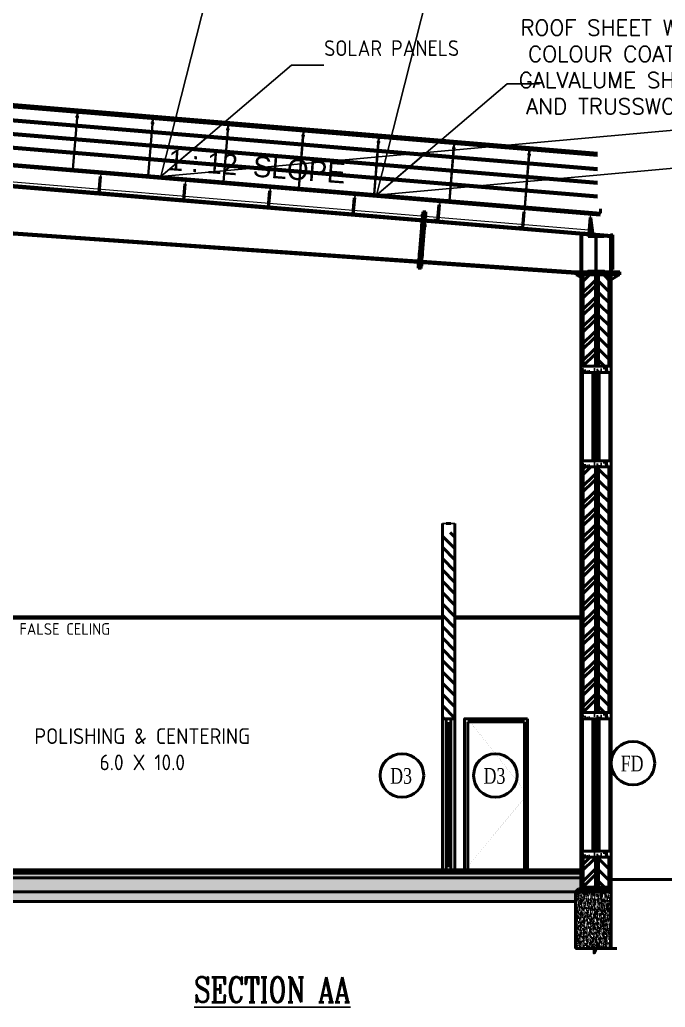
# Model space of a CAD drawing. Header units: metres. Extents: x 173383 to 173947, y -96409 to -96195.
# Drawn here: x 173926.71 to 173936.95, y -96377.42 to -96361.73 of the extents above; entities that cross this region are included whole.
import ezdxf

# ---------------------------------------------------------------- set-up
doc = ezdxf.new("R2010")
doc.units = ezdxf.units.M
doc.header["$LTSCALE"] = 3
doc.header["$MEASUREMENT"] = 0
doc.linetypes.add('ACAD_ISO10W100', pattern=[18, 12, -3, 0, -3])
doc.linetypes.add('HIDDEN', pattern=[0.375, 0.25, -0.125])
doc.layers.get('0').update_dxf_attribs({"linetype": 'CONTINUOUS', "lineweight": 50})
doc.layers.add('2', color=57, linetype='CONTINUOUS')
doc.layers.add('ELE', color=7, linetype='CONTINUOUS')
doc.layers.add('AU_SECTION LINES', color=244, linetype='ACAD_ISO10W100', lineweight=25)
doc.styles.add('ISO', font='IC-isocp.shx')
doc.styles.add('office Grid', font='isocp2.shx')
doc.styles.add('office grid-grdpln$0$Standard', font='isocp2.shx')
doc.styles.get("Standard").update_dxf_attribs({"font": 'romanc.shx', "width": 0.75, "height": 0.8})
doc.styles.add('styler', font='romanc.shx', dxfattribs={"width": 0.7, "height": 0.25})
doc.linetypes.add('BATTING', pattern='A,0.0001,-0.1,[134,ltypeshp.shx,S=0.1,R=0,X=-0.1,Y=0],-0.2,[134,ltypeshp.shx,S=0.1,R=180,X=0.1,Y=0],-0.1', length=0.4001)
doc.dimstyles.new('office Grid', dxfattribs={"dimtxt": 600, "dimasz": 2.5, "dimexe": 1.25, "dimexo": 0.625, "dimtad": 1, "dimlfac": 0.001, "dimdsep": 46, "dimtxsty": 'office Grid', "dimcen": 2.5, "dimclrd": 256, "dimclre": 256, "dimclrt": 256, "dimadec": 0, "dimazin": 0, "dimtfac": 0.5, "dimtdec": 0, "dimtmove": 0, "dimatfit": 3, "dimfxl": 0, "dimarcsym": 0})
pattern_1 = [(45, (167106.708779, -95407.3379526), (-0.0044194173824, 0.0044194173824), [])]

# ---------------------------------------------------------------- blocks, each defined once
blk = doc.blocks.new('HANDRAIL')
at = {"layer": 'ELE'}
for p, q in [((1341985, -269837, -1), (1341985, -269763, -1)), ((1341998, -269837, -1), (1341998, -269766, -1)), ((1341998, -269837, -1), (1341985, -269837, -1)), ((1341986, -269852, -1), (1341986, -270671, -1)), ((1341998, -269852, -1), (1341998, -270671, -1))]:
    blk.add_line(p, q, dxfattribs=at)
blk.add_lwpolyline([(1341954, -270671), (1342029, -270671), (1342029, -270681), (1341954, -270681)], close=True, dxfattribs=at)
blk.add_arc((1341992, -269836, -1), 17, 112.4795, 67.5205, dxfattribs=at)

msp = doc.modelspace()

# ---------------------------------------------------------------- hatches: boundary and pattern name
h = msp.add_hatch()
h.set_pattern_fill('ANSI31', color=256, scale=0.05)
h.set_pattern_definition([(45, (167106.708779, -95407.2369526), (-0.0044194173824, 0.0044194173824), [])])
h.paths.add_polyline_path([(173935.731, -96365.174), (173935.731, -96365.162), (173935.981, -96365.162), (173935.981, -96365.174)])
h = msp.add_hatch()
h.set_pattern_fill('ANSI31', color=256, scale=0.05)
h.set_pattern_definition(pattern_1)
h.paths.add_polyline_path([(173935.853, -96365.174), (173935.853, -96365.725), (173935.859, -96365.725), (173935.859, -96365.174)])
at = {"ltscale": 1000}
h = msp.add_hatch(dxfattribs=at)
h.set_pattern_fill('ANSI32', color=256, scale=0.02, angle=180)
h.set_pattern_definition([(225, (173935.65185, -96366.96218), (0.134704, -0.134704), []), (225, (173935.56205, -96366.96218), (0.134704, -0.134704), [])])
h.paths.add_polyline_path([(173935.846, -96367.237), (173935.846, -96365.787), (173935.616, -96365.787), (173935.616, -96367.237)])
h = msp.add_hatch()
h.set_pattern_fill('ANSI31', color=256, scale=0.05)
h.set_pattern_definition(pattern_1)
h.paths.add_polyline_path([(173935.731, -96365.737), (173935.731, -96365.725), (173935.981, -96365.725), (173935.981, -96365.737)])
h = msp.add_hatch()
h.set_pattern_fill('ANSI31', color=256, scale=0.04, angle=90)
h.set_pattern_definition([(135, (173935.89585, -96366.96218), (-0.089803, -0.089803), [])])
h.paths.add_polyline_path([(173936.096, -96367.237), (173936.096, -96365.787), (173935.896, -96365.787), (173935.896, -96367.237)])
h = msp.add_hatch()
h.set_pattern_fill('AR-CONC', color=256, scale=0.001)
h.set_pattern_definition([(50, (173935.61585, -96367.33718), (0.182185, -0.01594), [0.01905, -0.20955]), (355, (173935.61585, -96367.33718), (-0.03524, 0.19106), [0.01524, -0.16764]), (100.45, (173935.63103, -96367.3385), (0.14694, 0.17512), [0.01619, -0.17809]), (46.184, (173935.61585, -96367.28638), (0.27108, -0.04204), [0.028575, -0.314325]), (96.636, (173935.63844, -96367.28988), (0.2374, 0.24743), [0.02429, -0.26714]), (351.184, (173935.61585, -96367.28638), (0.2374, 0.24743), [0.02286, -0.25146]), (21, (173935.64125, -96367.29908), (0.151614, -0.102265), [0.01905, -0.20955]), (326, (173935.64125, -96367.29908), (0.0618, 0.18419), [0.01524, -0.16764]), (71.45, (173935.65389, -96367.3076), (0.213416, 0.08192), [0.01619, -0.17809]), (37.5, (173935.61585, -96367.33718), (0.003089, 0.084555), [0, -0.165608, 0, -0.17018, 0, -0.168275]), (7.5, (173935.61585, -96367.33718), (0.06682, 0.10018), [0, -0.097028, 0, -0.161798, 0, -0.064135]), (327.5, (173935.55921, -96367.33718), (0.135591, -0.005729), [0, -0.0635, 0, -0.19812, 0, -0.26289]), (317.5, (173935.53381, -96367.33718), (0.14813, 0.025426), [0, -0.08255, 0, -0.131572, 0, -0.18669])])
h.paths.add_polyline_path([(173936.096, -96367.337), (173935.616, -96367.337), (173935.616, -96367.237), (173936.096, -96367.237)])
h = msp.add_hatch()
h.set_pattern_fill('AR-CONC', color=256, scale=0.001)
h.set_pattern_definition([(50, (173935.61585, -96368.83718), (0.182185, -0.01594), [0.01905, -0.20955]), (355, (173935.61585, -96368.83718), (-0.03524, 0.19106), [0.01524, -0.16764]), (100.45, (173935.63103, -96368.8385), (0.14694, 0.17512), [0.01619, -0.17809]), (46.184, (173935.61585, -96368.78638), (0.27108, -0.04204), [0.028575, -0.314325]), (96.636, (173935.63844, -96368.78988), (0.2374, 0.24743), [0.02429, -0.26714]), (351.184, (173935.61585, -96368.78638), (0.2374, 0.24743), [0.02286, -0.25146]), (21, (173935.64125, -96368.79908), (0.151614, -0.102265), [0.01905, -0.20955]), (326, (173935.64125, -96368.79908), (0.0618, 0.18419), [0.01524, -0.16764]), (71.45, (173935.65389, -96368.8076), (0.213416, 0.08192), [0.01619, -0.17809]), (37.5, (173935.61585, -96368.83718), (0.003089, 0.084555), [0, -0.165608, 0, -0.17018, 0, -0.168275]), (7.5, (173935.61585, -96368.83718), (0.06682, 0.10018), [0, -0.097028, 0, -0.161798, 0, -0.064135]), (327.5, (173935.55921, -96368.83718), (0.135591, -0.005729), [0, -0.0635, 0, -0.19812, 0, -0.26289]), (317.5, (173935.53381, -96368.83718), (0.14813, 0.025426), [0, -0.08255, 0, -0.131572, 0, -0.18669])])
h.paths.add_polyline_path([(173936.096, -96368.837), (173935.616, -96368.837), (173935.616, -96368.737), (173936.096, -96368.737)])
h = msp.add_hatch(dxfattribs=at)
h.set_pattern_fill('ANSI32', color=256, scale=0.02, angle=180)
h.set_pattern_definition([(225, (173935.65185, -96372.4624), (0.134704, -0.134704), []), (225, (173935.56205, -96372.4624), (0.134704, -0.134704), [])])
h.paths.add_polyline_path([(173935.846, -96372.737), (173935.846, -96368.837), (173935.616, -96368.837), (173935.616, -96372.737)])
h = msp.add_hatch()
h.set_pattern_fill('ANSI31', color=256, scale=0.04, angle=90)
h.set_pattern_definition([(135, (173935.89585, -96372.4624), (-0.0898026, -0.0898026), [])])
h.paths.add_polyline_path([(173936.096, -96372.737), (173936.096, -96368.837), (173935.896, -96368.837), (173935.896, -96372.737)])
at = {"linetype": 'Continuous', "ltscale": 500}
h = msp.add_hatch(dxfattribs=at)
h.set_pattern_fill('ANSI31', color=256, scale=0.04, angle=90)
h.set_pattern_definition([(135, (173933.41585, -96374.9624), (-0.0898026, -0.0898026), [])])
h.paths.add_polyline_path([(173933.616, -96372.837), (173933.416, -96372.837), (173933.416, -96369.878), (173933.616, -96369.878)])
h = msp.add_hatch()
h.set_pattern_fill('AR-CONC', color=256, scale=0.001)
h.set_pattern_definition([(50, (173935.61585, -96372.83718), (0.182185, -0.01594), [0.01905, -0.20955]), (355, (173935.61585, -96372.83718), (-0.03524, 0.19106), [0.01524, -0.16764]), (100.45, (173935.63103, -96372.8385), (0.14694, 0.17512), [0.01619, -0.17809]), (46.184, (173935.61585, -96372.78638), (0.27108, -0.04204), [0.028575, -0.314325]), (96.636, (173935.63844, -96372.78988), (0.2374, 0.24743), [0.02429, -0.26714]), (351.184, (173935.61585, -96372.78638), (0.2374, 0.24743), [0.02286, -0.25146]), (21, (173935.64125, -96372.79908), (0.151614, -0.102265), [0.01905, -0.20955]), (326, (173935.64125, -96372.79908), (0.0618, 0.18419), [0.01524, -0.16764]), (71.45, (173935.65389, -96372.8076), (0.213416, 0.08192), [0.01619, -0.17809]), (37.5, (173935.61585, -96372.83718), (0.003089, 0.084555), [0, -0.165608, 0, -0.17018, 0, -0.168275]), (7.5, (173935.61585, -96372.83718), (0.06682, 0.10018), [0, -0.097028, 0, -0.161798, 0, -0.064135]), (327.5, (173935.55921, -96372.83718), (0.135591, -0.005729), [0, -0.0635, 0, -0.19812, 0, -0.26289]), (317.5, (173935.53381, -96372.83718), (0.14813, 0.025426), [0, -0.08255, 0, -0.131572, 0, -0.18669])])
h.paths.add_polyline_path([(173936.096, -96372.837), (173935.616, -96372.837), (173935.616, -96372.737), (173936.096, -96372.737)])
h = msp.add_hatch()
h.set_pattern_fill('AR-CONC', color=256, scale=0.001)
h.set_pattern_definition([(50, (173935.61585, -96375.03718), (0.182185, -0.01594), [0.01905, -0.20955]), (355, (173935.61585, -96375.03718), (-0.03524, 0.19106), [0.01524, -0.16764]), (100.45, (173935.63103, -96375.0385), (0.14694, 0.17512), [0.01619, -0.17809]), (46.184, (173935.61585, -96374.98638), (0.27108, -0.04204), [0.028575, -0.314325]), (96.636, (173935.63844, -96374.98988), (0.2374, 0.24743), [0.02429, -0.26714]), (351.184, (173935.61585, -96374.98638), (0.2374, 0.24743), [0.02286, -0.25146]), (21, (173935.64125, -96374.99908), (0.151614, -0.102265), [0.01905, -0.20955]), (326, (173935.64125, -96374.99908), (0.0618, 0.18419), [0.01524, -0.16764]), (71.45, (173935.65389, -96375.0076), (0.213416, 0.08192), [0.01619, -0.17809]), (37.5, (173935.61585, -96375.03718), (0.003089, 0.084555), [0, -0.165608, 0, -0.17018, 0, -0.168275]), (7.5, (173935.61585, -96375.03718), (0.06682, 0.10018), [0, -0.097028, 0, -0.161798, 0, -0.064135]), (327.5, (173935.55921, -96375.03718), (0.135591, -0.005729), [0, -0.0635, 0, -0.19812, 0, -0.26289]), (317.5, (173935.53381, -96375.03718), (0.14813, 0.025426), [0, -0.08255, 0, -0.131572, 0, -0.18669])])
h.paths.add_polyline_path([(173936.096, -96375.037), (173935.616, -96375.037), (173935.616, -96374.937), (173936.096, -96374.937)])
at = {"ltscale": 1000}
h = msp.add_hatch(dxfattribs=at)
h.set_pattern_fill('ANSI32', color=256, scale=0.02, angle=180)
h.set_pattern_definition([(225, (173935.65185, -96375.23718), (0.1347, -0.1347), []), (225, (173935.56205, -96375.23718), (0.1347, -0.1347), [])])
h.paths.add_polyline_path([(173935.846, -96375.512), (173935.846, -96375.037), (173935.616, -96375.037), (173935.616, -96375.512)])
h = msp.add_hatch()
h.set_pattern_fill('ANSI31', color=256, scale=0.04, angle=90)
h.set_pattern_definition([(135, (173935.89585, -96375.23718), (-0.089803, -0.089803), [])])
h.paths.add_polyline_path([(173936.096, -96375.512), (173936.096, -96375.037), (173935.896, -96375.037), (173935.896, -96375.512)])
h = msp.add_hatch()
h.set_pattern_fill('AR-SAND', color=256, scale=0.001)
h.set_pattern_definition([(37.5, (173916.507363, -96376.487178), (-0.00160003, 0.04894132), [0, -0.038608, 0, -0.04318, 0, -0.041275]), (7.5, (173916.507363, -96376.48718), (0.04495233, 0.0716825), [0, -0.020828, 0, -0.034798, 0, -0.013335]), (327.5, (173916.47612, -96376.48718), (0.07909924, 0.00014372), [0, -0.0127, 0, -0.04572, 0, -0.05969]), (317.5, (173916.47612, -96376.48718), (0.07635565, 0.02229293), [0, -0.00635, 0, -0.029972, 0, -0.03429])])
h.paths.add_polyline_path([(173920.688, -96375.287), (173920.688, -96375.362), (173935.616, -96375.362), (173935.616, -96375.287)])
h = msp.add_hatch()
h.set_pattern_fill('AR-CONC', color=256, scale=0.00075)
h.set_pattern_definition([(50, (173916.50736, -96375.73718), (0.1366385, -0.0119543), [0.0142875, -0.1571625]), (355, (173916.50736, -96375.73718), (-0.0264326, 0.1432926), [0.01143, -0.1257304]), (100.45144, (173916.51875, -96375.73817), (0.1102059, 0.1313383), [0.0121425, -0.1335677]), (46.1842, (173916.50736, -96375.69908), (0.2033093, -0.0315317), [0.0214312, -0.2357437]), (96.6356, (173916.5243, -96375.7017), (0.178053, 0.1855696), [0.0182138, -0.2003517]), (351.1842, (173916.50736, -96375.69908), (0.178053, 0.1855696), [0.017145, -0.1885948]), (21, (173916.52641, -96375.7086), (0.1137108, -0.0766989), [0.0142875, -0.1571625]), (326, (173916.52641, -96375.7086), (0.0463515, 0.138141), [0.01143, -0.12573]), (71.45144, (173916.53589, -96375.715), (0.1600623, 0.0614421), [0.0121425, -0.1335675]), (37.5, (173916.507363, -96375.73718), (0.00231645, 0.06341628), [0, -0.124206, 0, -0.127635, 0, -0.12620625]), (7.5, (173916.50736, -96375.73718), (0.05011475, 0.07513543), [0, -0.072771, 0, -0.1213485, 0, -0.04810125]), (327.5, (173916.46488, -96375.73718), (0.10169295, -0.00429656), [0, -0.047625, 0, -0.14859, 0, -0.1971675]), (317.5, (173916.44583, -96375.73718), (0.1110969, 0.01906987), [0, -0.0619125, 0, -0.098679, 0, -0.1400175])])
h.paths.add_polyline_path([(173920.688, -96375.362), (173920.688, -96375.587), (173935.616, -96375.587), (173935.616, -96375.362)])
at = {"ltscale": 2000}
h = msp.add_hatch(dxfattribs=at)
h.set_pattern_fill('AR-CONC', color=8, scale=0.0001, angle=180)
h.set_pattern_definition([(50, (173030.286792, -95551.437057), (0.0182184669, -0.00159390855), [0.001905, -0.020955]), (355, (173030.286792, -95551.437057), (-0.00352434214, 0.01910568452), [0.001524, -0.01676405842]), (100.4514447, (173030.28831, -95551.43719), (0.0146941247, 0.0175117752), [0.00161900088, -0.01780902446]), (46.1842, (173030.286792, -95551.431977), (0.0271079041, -0.0042042328), [0.0028575, -0.0314325]), (96.6355576, (173030.28905, -95551.432327), (0.0237404134, 0.02474261246), [0.0024285023, -0.0267135608]), (351.1841512, (173030.286792, -95551.431977), (0.0237404134, 0.02474261246), [0.0022859967, -0.0251459732]), (21, (173030.289332, -95551.433247), (0.01516143913, -0.01022651982), [0.001905, -0.020955]), (326, (173030.289332, -95551.433247), (0.00618020283, 0.0184187966), [0.001524, -0.016764]), (71.451445, (173030.290595, -95551.434099), (0.02134164193, 0.0081922769), [0.00161900088, -0.01780899376]), (37.5, (173030.286792, -95551.4370566), (0.000308860325, 0.008455503887), [0, -0.0165608, 0, -0.017018, 0, -0.0168275]), (7.5, (173030.286792, -95551.437057), (0.00668196625, 0.01001805748), [0, -0.0097028, 0, -0.0161798, 0, -0.0064135]), (327.5, (173030.281128, -95551.4370566), (0.013559059517, -0.0005728744), [0, -0.00635, 0, -0.019812, 0, -0.026289]), (317.5, (173030.278588, -95551.437057), (0.01481291814, 0.0025426491), [0, -0.008255, 0, -0.0131572, 0, -0.018669])])
h.paths.add_polyline_path([(173935.857, -96375.587), (173935.857, -96375.537), (173935.627, -96375.537), (173935.577, -96375.537), (173935.527, -96375.587)])
h.paths.add_polyline_path([(173936.096, -96375.587), (173936.096, -96375.537), (173935.857, -96375.537), (173935.857, -96375.587)])
h = msp.add_hatch(dxfattribs=at)
h.set_pattern_fill('AR-CONC', color=8, scale=0.0004)
h.set_pattern_definition([(50, (173916.507363, -96375.73718), (0.07287387, -0.00637563), [0.00762, -0.08382]), (355, (173916.50736, -96375.73718), (-0.01409737, 0.07642274), [0.006096, -0.06705623]), (100.45144, (173916.513436, -96375.73771), (0.0587765, 0.0700471), [0.006476, -0.0712361]), (46.1842, (173916.50736, -96375.71686), (0.1084316, -0.01681693), [0.01143, -0.12573]), (96.63556, (173916.5164, -96375.71826), (0.09496165, 0.09897045), [0.009714, -0.10685424]), (351.18415, (173916.50736, -96375.71686), (0.09496165, 0.09897045), [0.009144, -0.1005839]), (21, (173916.517523, -96375.72194), (0.06064576, -0.04090608), [0.00762, -0.08382]), (326, (173916.51752, -96375.72194), (0.0247208, 0.0736752), [0.006096, -0.067056]), (71.45144, (173916.52258, -96375.72535), (0.08536657, 0.0327691), [0.006476, -0.07123598]), (37.5, (173916.507363, -96375.737178), (0.00123544, 0.033822016), [0, -0.0662432, 0, -0.068072, 0, -0.06731]), (7.5, (173916.507363, -96375.737178), (0.026727865, 0.04007223), [0, -0.0388112, 0, -0.0647192, 0, -0.025654]), (327.5, (173916.484707, -96375.737178), (0.05423624, -0.002291498), [0, -0.0254, 0, -0.079248, 0, -0.105156]), (317.5, (173916.474547, -96375.73718), (0.05925167, 0.0101706), [0, -0.03302, 0, -0.0526288, 0, -0.074676])])
h.paths.add_polyline_path([(173920.688, -96375.587), (173920.688, -96375.737), (173935.527, -96375.737), (173935.527, -96375.587)])
h = msp.add_hatch(dxfattribs=at)
h.set_pattern_fill('AR-CONC', color=8, scale=0.0004, angle=180)
h.set_pattern_definition([(50, (173030.28679, -95551.437057), (0.0728738676, -0.0063756342), [0.00762, -0.08382]), (355, (173030.28679, -95551.43706), (-0.0140973686, 0.076422738), [0.006096, -0.0670562337]), (100.451445, (173030.292865, -95551.43759), (0.058776499, 0.0700471008), [0.0064760035, -0.071236098]), (46.1842, (173030.28679, -95551.41674), (0.1084316164, -0.016816931), [0.01143, -0.12573]), (96.635558, (173030.29583, -95551.41814), (0.094961654, 0.09897045), [0.009714009, -0.106854243]), (351.184151, (173030.28679, -95551.41674), (0.094961654, 0.09897045), [0.009143987, -0.100583893]), (21, (173030.29695, -95551.421817), (0.0606457565, -0.0409060793), [0.00762, -0.08382]), (326, (173030.29695, -95551.42182), (0.0247208113, 0.0736751864), [0.006096, -0.067056]), (71.451445, (173030.302006, -95551.425225), (0.0853665677, 0.0327691076), [0.0064760035, -0.071235975]), (37.5, (173030.286792, -95551.437057), (0.0012354413, 0.03382201555), [0, -0.0662432, 0, -0.068072, 0, -0.06731]), (7.5, (173030.286792, -95551.437057), (0.026727865, 0.0400722299), [0, -0.0388112, 0, -0.0647192, 0, -0.025654]), (327.5, (173030.264135, -95551.437057), (0.05423623807, -0.0022914976), [0, -0.0254, 0, -0.079248, 0, -0.105156]), (317.5, (173030.253975, -95551.437057), (0.0592516726, 0.0101705964), [0, -0.03302, 0, -0.0526288, 0, -0.074676])])
h.paths.add_polyline_path([(173935.527, -96375.587), (173935.857, -96375.587), (173935.857, -96376.487), (173935.824, -96376.558), (173935.824, -96376.487), (173935.527, -96376.487)])
h.paths.add_polyline_path([(173935.889, -96376.487), (173935.889, -96376.416), (173935.857, -96376.487), (173935.857, -96375.587), (173936.096, -96375.587), (173936.096, -96376.487)])

# ---------------------------------------------------------------- linework, layer by layer
at = {"color": 251}
for p, q in [((173935.881, -96363.892, -0.001), (173922.504, -96362.777, -0.001)), ((173935.881, -96363.851, -0.001), (173922.508, -96362.737, -0.001)), ((173935.881, -96364.118, -0.001), (173922.428, -96362.997, -0.001)), ((173935.881, -96364.096, -0.001), (173922.429, -96362.975, -0.001)), ((173935.881, -96364.334, -0.001), (173922.41, -96363.212, -0.001)), ((173935.881, -96364.312, -0.001), (173922.412, -96363.19, -0.001)), ((173935.881, -96364.55, -0.001), (173922.392, -96363.426, -0.001)), ((173935.881, -96364.528, -0.001), (173922.394, -96363.404, -0.001))]:
    msp.add_line(p, q, dxfattribs=at)
at = {"color": 8, "linetype": 'Continuous', "ltscale": 100}
for p, q in [((173935.922, -96364.836), (173922.239, -96363.696)), ((173935.924, -96364.806), (173922.242, -96363.666))]:
    msp.add_line(p, q, dxfattribs=at)
at = {"color": 6, "linetype": 'Continuous', "ltscale": 100}
for p, q in [((173936.103, -96365.183), (173922.786, -96364.073)), ((173936.104, -96365.158), (173922.788, -96364.048)), ((173933.03, -96365.679), (173933.105, -96364.782)), ((173933.055, -96365.681), (173933.13, -96364.784)), ((173933.175, -96364.848), (173933.075, -96364.84)), ((173933.08, -96365.683), (173933.155, -96364.786)), ((173933.155, -96364.786), (173933.105, -96364.782)), ((173935.534, -96365.737), (173923.81, -96364.921)), ((173935.534, -96365.762), (173923.81, -96364.946)), ((173933.162, -96365.008), (173933.062, -96364.999)), ((173935.616, -96365.737), (173935.616, -96365.142)), ((173935.628, -96365.737), (173935.628, -96365.143)), ((173936.124, -96365.149), (173936.084, -96365.149)), ((173936.084, -96365.737), (173936.084, -96365.174)), ((173936.096, -96365.737), (173936.096, -96365.15)), ((173936.104, -96365.699), (173936.104, -96365.149)), ((173936.124, -96365.699), (173936.124, -96365.149)), ((173936.144, -96365.24), (173936.064, -96365.24)), ((173936.144, -96365.34), (173936.064, -96365.34)), ((173936.124, -96365.229), (173936.084, -96365.229)), ((173936.124, -96365.251), (173936.084, -96365.251)), ((173936.124, -96365.329), (173936.084, -96365.329)), ((173936.124, -96365.351), (173936.084, -96365.351)), ((173933.123, -96365.466), (173933.024, -96365.458)), ((173933.11, -96365.626), (173933.01, -96365.617)), ((173936.144, -96365.549), (173936.064, -96365.549)), ((173936.144, -96365.649), (173936.064, -96365.649)), ((173936.124, -96365.538), (173936.084, -96365.538)), ((173936.124, -96365.56), (173936.084, -96365.56)), ((173936.124, -96365.638), (173936.084, -96365.638)), ((173936.124, -96365.66), (173936.084, -96365.66)), ((173933.08, -96365.683), (173933.03, -96365.679)), ((173935.533, -96365.787), (173935.534, -96365.737)), ((173935.534, -96365.737), (173936.234, -96365.737)), ((173935.534, -96365.762), (173936.234, -96365.762)), ((173935.534, -96365.787), (173936.234, -96365.787)), ((173935.546, -96365.787), (173935.672, -96365.867)), ((173935.593, -96365.805), (173935.594, -96365.72)), ((173935.64, -96367.237), (173935.64, -96365.787)), ((173935.652, -96367.237), (173935.652, -96365.787)), ((173935.753, -96365.808), (173935.754, -96365.723)), ((173936.014, -96365.805), (173936.014, -96365.72)), ((173936.06, -96367.237), (173936.06, -96365.787)), ((173936.072, -96367.237), (173936.072, -96365.787)), ((173936.124, -96365.699), (173936.084, -96365.699)), ((173936.222, -96365.787), (173936.096, -96365.867)), ((173936.174, -96365.805), (173936.174, -96365.72)), ((173936.234, -96365.787), (173936.234, -96365.737)), ((173935.64, -96372.737), (173935.64, -96368.837)), ((173935.652, -96372.737), (173935.652, -96368.837)), ((173936.06, -96372.737), (173936.06, -96368.837)), ((173936.072, -96372.737), (173936.072, -96368.837)), ((173935.64, -96375.512), (173935.64, -96375.037)), ((173935.652, -96375.512), (173935.652, -96375.037)), ((173936.06, -96375.512), (173936.06, -96375.037)), ((173936.072, -96375.512), (173936.072, -96375.037))]:
    msp.add_line(p, q, dxfattribs=at)
at = {"color": 5, "linetype": 'BATTING', "lineweight": 0, "ltscale": 32}
msp.add_line((173935.743, -96365.076), (173923.216, -96364.032), dxfattribs=at)
at = {"lineweight": 5, "ltscale": 0.25}
for p, q in [((173927.938, -96364.171), (173927.926, -96364.181)), ((173927.927, -96364.182), (173927.926, -96364.181)), ((173927.939, -96364.173), (173927.927, -96364.182)), ((173927.994, -96364.176), (173927.938, -96364.171)), ((173927.992, -96364.177), (173927.939, -96364.173)), ((173927.992, -96364.177), (173927.967, -96364.474)), ((173927.994, -96364.176), (173927.969, -96364.473)), ((173929.283, -96364.283), (173929.271, -96364.293)), ((173929.272, -96364.295), (173929.271, -96364.293)), ((173929.284, -96364.285), (173929.272, -96364.295)), ((173929.339, -96364.288), (173929.283, -96364.283)), ((173929.338, -96364.289), (173929.284, -96364.285)), ((173929.338, -96364.289), (173929.313, -96364.587)), ((173929.339, -96364.288), (173929.314, -96364.585)), ((173930.629, -96364.395), (173930.617, -96364.406)), ((173930.629, -96364.397), (173930.617, -96364.407)), ((173930.617, -96364.407), (173930.617, -96364.406)), ((173930.685, -96364.4), (173930.629, -96364.395)), ((173930.683, -96364.401), (173930.629, -96364.397)), ((173930.683, -96364.401), (173930.658, -96364.699)), ((173930.685, -96364.4), (173930.66, -96364.697)), ((173927.967, -96364.474), (173928.027, -96364.479)), ((173927.969, -96364.473), (173928.026, -96364.478)), ((173928.026, -96364.478), (173928.038, -96364.468)), ((173928.028, -96364.479), (173928.039, -96364.469)), ((173928.038, -96364.468), (173928.039, -96364.469)), ((173931.974, -96364.507), (173931.962, -96364.518)), ((173931.963, -96364.519), (173931.962, -96364.518)), ((173931.975, -96364.509), (173931.963, -96364.519)), ((173932.03, -96364.512), (173931.974, -96364.507)), ((173932.028, -96364.513), (173931.975, -96364.509)), ((173932.028, -96364.513), (173932.003, -96364.811)), ((173932.03, -96364.512), (173932.005, -96364.809)), ((173929.313, -96364.587), (173929.373, -96364.592)), ((173929.314, -96364.585), (173929.372, -96364.59)), ((173929.372, -96364.59), (173929.383, -96364.58)), ((173929.373, -96364.591), (173929.385, -96364.582)), ((173929.383, -96364.58), (173929.385, -96364.582)), ((173930.658, -96364.699), (173930.718, -96364.704)), ((173930.66, -96364.697), (173930.717, -96364.702)), ((173930.717, -96364.702), (173930.729, -96364.692)), ((173930.718, -96364.704), (173930.73, -96364.694)), ((173930.729, -96364.692), (173930.73, -96364.694)), ((173933.319, -96364.619), (173933.307, -96364.63)), ((173933.308, -96364.631), (173933.307, -96364.63)), ((173933.32, -96364.621), (173933.308, -96364.631)), ((173933.375, -96364.624), (173933.319, -96364.619)), ((173933.374, -96364.625), (173933.32, -96364.621)), ((173933.374, -96364.625), (173933.349, -96364.923)), ((173933.375, -96364.624), (173933.35, -96364.922)), ((173932.003, -96364.811), (173932.063, -96364.816)), ((173932.005, -96364.809), (173932.062, -96364.814)), ((173932.062, -96364.814), (173932.074, -96364.804)), ((173932.064, -96364.816), (173932.075, -96364.806)), ((173932.074, -96364.804), (173932.075, -96364.806)), ((173934.665, -96364.732), (173934.653, -96364.742)), ((173934.665, -96364.733), (173934.653, -96364.743)), ((173934.653, -96364.743), (173934.653, -96364.742)), ((173934.721, -96364.736), (173934.665, -96364.732)), ((173934.719, -96364.738), (173934.665, -96364.733)), ((173934.719, -96364.738), (173934.694, -96365.035)), ((173934.721, -96364.736), (173934.696, -96365.034)), ((173935.766, -96364.823), (173935.741, -96365.121)), ((173935.768, -96364.825), (173935.743, -96365.122)), ((173935.766, -96364.823), (173935.822, -96364.828)), ((173935.768, -96364.825), (173935.821, -96364.829)), ((173935.821, -96364.829), (173935.831, -96364.841)), ((173935.822, -96364.828), (173935.832, -96364.84)), ((173935.831, -96364.841), (173935.832, -96364.84)), ((173933.349, -96364.923), (173933.409, -96364.928)), ((173933.35, -96364.922), (173933.408, -96364.926)), ((173933.408, -96364.926), (173933.419, -96364.916)), ((173933.409, -96364.928), (173933.421, -96364.918)), ((173933.419, -96364.916), (173933.421, -96364.918)), ((173934.694, -96365.035), (173934.754, -96365.04)), ((173934.696, -96365.034), (173934.753, -96365.038)), ((173934.753, -96365.038), (173934.765, -96365.028)), ((173934.754, -96365.04), (173934.766, -96365.03)), ((173934.765, -96365.028), (173934.766, -96365.03)), ((173935.674, -96365.104), (173935.673, -96365.106)), ((173935.683, -96365.117), (173935.673, -96365.106)), ((173935.684, -96365.116), (173935.674, -96365.104)), ((173935.743, -96365.122), (173935.683, -96365.117)), ((173935.741, -96365.121), (173935.684, -96365.116))]:
    msp.add_line(p, q, dxfattribs=at)
at = {"ltscale": 0.25}
for p, q in [((173927.98, -96364.225), (173927.959, -96364.48)), ((173927.988, -96364.225), (173927.966, -96364.488)), ((173927.988, -96364.225), (173927.98, -96364.225)), ((173929.326, -96364.337), (173929.304, -96364.592)), ((173929.334, -96364.337), (173929.312, -96364.601)), ((173929.334, -96364.337), (173929.326, -96364.337)), ((173927.959, -96364.48), (173927.897, -96364.475)), ((173927.897, -96364.483), (173927.897, -96364.475)), ((173927.966, -96364.488), (173927.897, -96364.483)), ((173930.671, -96364.449), (173930.65, -96364.704)), ((173930.679, -96364.45), (173930.657, -96364.713)), ((173930.679, -96364.45), (173930.671, -96364.449)), ((173932.016, -96364.561), (173931.995, -96364.816)), ((173932.024, -96364.562), (173932.002, -96364.825)), ((173932.024, -96364.562), (173932.016, -96364.561)), ((173929.242, -96364.595), (173929.243, -96364.587)), ((173929.312, -96364.601), (173929.242, -96364.595)), ((173929.304, -96364.592), (173929.243, -96364.587)), ((173930.587, -96364.707), (173930.588, -96364.699)), ((173930.657, -96364.713), (173930.587, -96364.707)), ((173930.65, -96364.704), (173930.588, -96364.699)), ((173933.362, -96364.673), (173933.341, -96364.919)), ((173933.37, -96364.674), (173933.348, -96364.928)), ((173933.37, -96364.674), (173933.362, -96364.673)), ((173931.995, -96364.816), (173931.933, -96364.811)), ((173931.933, -96364.819), (173931.933, -96364.811)), ((173932.002, -96364.825), (173931.933, -96364.819)), ((173934.707, -96364.785), (173934.686, -96365.031)), ((173934.715, -96364.786), (173934.694, -96365.04)), ((173934.715, -96364.786), (173934.707, -96364.785)), ((173935.763, -96364.873), (173935.742, -96365.127)), ((173935.771, -96364.874), (173935.751, -96365.12)), ((173935.763, -96364.873), (173935.771, -96364.874)), ((173933.279, -96364.922), (173933.279, -96364.914)), ((173933.341, -96364.919), (173933.279, -96364.914)), ((173933.348, -96364.928), (173933.279, -96364.922)), ((173934.624, -96365.034), (173934.625, -96365.026)), ((173934.694, -96365.04), (173934.624, -96365.034)), ((173934.686, -96365.031), (173934.625, -96365.026)), ((173935.742, -96365.127), (173935.812, -96365.133)), ((173935.751, -96365.12), (173935.813, -96365.125)), ((173935.812, -96365.133), (173935.813, -96365.125))]:
    msp.add_line(p, q, dxfattribs=at)
for p, q in [((173935.771, -96364.884), (173935.803, -96365.124)), ((173935.616, -96367.337), (173935.616, -96365.787)), ((173935.846, -96367.237), (173935.846, -96365.787)), ((173935.896, -96367.237), (173935.896, -96365.787)), ((173936.096, -96367.337), (173936.096, -96365.787)), ((173935.616, -96368.737), (173935.616, -96367.337)), ((173935.805, -96368.737), (173935.805, -96367.337)), ((173935.85, -96368.737), (173935.85, -96367.337)), ((173935.862, -96368.737), (173935.862, -96367.337)), ((173935.907, -96368.737), (173935.907, -96367.337)), ((173936.096, -96368.737), (173936.096, -96367.337)), ((173935.616, -96372.837), (173935.616, -96368.737)), ((173936.096, -96372.837), (173936.096, -96368.737)), ((173935.846, -96372.737), (173935.846, -96368.837)), ((173935.896, -96372.737), (173935.896, -96368.837)), ((173935.853, -96369.977), (173935.853, -96370.028)), ((173933.768, -96375.237), (173933.768, -96372.838)), ((173933.769, -96372.837), (173934.768, -96372.837)), ((173934.768, -96375.237), (173934.768, -96372.837)), ((173935.616, -96374.937), (173935.616, -96372.837)), ((173935.805, -96374.937), (173935.805, -96372.837)), ((173935.85, -96374.937), (173935.85, -96372.837)), ((173935.862, -96374.937), (173935.862, -96372.837)), ((173935.907, -96374.937), (173935.907, -96372.837)), ((173936.096, -96374.937), (173936.096, -96372.837)), ((173933.507, -96375.174), (173933.507, -96372.912)), ((173933.519, -96375.174), (173933.519, -96372.912)), ((173933.818, -96375.237), (173933.818, -96372.887)), ((173933.818, -96372.887), (173934.718, -96372.887)), ((173934.718, -96375.237), (173934.718, -96372.887)), ((173935.616, -96375.512), (173935.616, -96375.037)), ((173935.846, -96375.512), (173935.846, -96375.037)), ((173935.896, -96375.512), (173935.896, -96375.037)), ((173936.096, -96376.487), (173936.096, -96375.037)), ((173935.616, -96375.237), (173920.688, -96375.237)), ((173935.616, -96375.287), (173920.688, -96375.287)), ((173941.336, -96375.387), (173936.096, -96375.387)), ((173935.527, -96375.737), (173920.688, -96375.737))]:
    msp.add_line(p, q)
at = {"color": 6, "linetype": 'Continuous', "lineweight": 13}
msp.add_line((173935.922, -96364.836), (173935.924, -96364.806), dxfattribs=at)
at = {"color": 167, "linetype": 'Continuous', "ltscale": 600}
msp.add_line((173935.924, -96364.806), (173935.924, -96364.737), dxfattribs=at)
at = {"linetype": 'HIDDEN', "ltscale": 500}
for p, q in [((173935.64, -96368.737), (173935.64, -96367.337)), ((173936.072, -96368.737), (173936.072, -96367.337)), ((173933.416, -96369.737), (173933.416, -96370.237)), ((173933.616, -96369.737), (173933.616, -96370.237)), ((173935.64, -96372.837), (173935.64, -96374.937)), ((173936.072, -96372.837), (173936.072, -96374.937))]:
    msp.add_line(p, q, dxfattribs=at)
at = {"linetype": 'Continuous', "ltscale": 500}
for p, q in [((173933.416, -96375.237), (173933.416, -96369.878)), ((173933.616, -96375.237), (173933.616, -96369.878)), ((173933.616, -96372.837), (173933.416, -96372.837))]:
    msp.add_line(p, q, dxfattribs=at)
at = {"color": 2, "linetype": 'Continuous', "ltscale": 500}
for p, q in [((173933.416, -96371.217), (173923.416, -96371.217)), ((173933.416, -96371.237), (173923.416, -96371.237)), ((173935.616, -96371.217), (173933.616, -96371.217)), ((173935.616, -96371.237), (173933.616, -96371.237))]:
    msp.add_line(p, q, dxfattribs=at)
at = {"linetype": 'Continuous'}
for p, q in [((173933.476, -96372.912), (173933.551, -96372.912)), ((173933.476, -96375.174), (173933.551, -96375.174))]:
    msp.add_line(p, q, dxfattribs=at)
at = {"color": 8, "ltscale": 2000}
for p, q in [((173935.577, -96375.537), (173935.527, -96375.587)), ((173936.096, -96375.537), (173935.577, -96375.537)), ((173935.778, -96375.512), (173935.778, -96375.537)), ((173935.792, -96375.504), (173935.792, -96375.545)), ((173935.806, -96375.512), (173935.806, -96375.537)), ((173935.908, -96375.512), (173935.908, -96375.537)), ((173935.922, -96375.504), (173935.922, -96375.545)), ((173935.936, -96375.512), (173935.936, -96375.537)), ((173935.527, -96375.587), (173936.096, -96375.587)), ((173935.527, -96375.587), (173935.527, -96376.487))]:
    msp.add_line(p, q, dxfattribs=at)
for points in [[(173935.731, -96365.174), (173935.981, -96365.174), (173935.981, -96365.162), (173935.731, -96365.162)], [(173935.859, -96365.725), (173935.859, -96365.174), (173935.853, -96365.174), (173935.853, -96365.725)], [(173935.731, -96365.737), (173935.981, -96365.737), (173935.981, -96365.725), (173935.731, -96365.725)]]:
    msp.add_lwpolyline(points, close=True)
at = {"ltscale": 2000}
for points in [[(173936.096, -96367.337), (173935.616, -96367.337), (173935.616, -96367.237), (173936.096, -96367.237)], [(173936.096, -96368.837), (173935.616, -96368.837), (173935.616, -96368.737), (173936.096, -96368.737)], [(173936.096, -96372.837), (173935.616, -96372.837), (173935.616, -96372.737), (173936.096, -96372.737)], [(173936.096, -96375.037), (173935.616, -96375.037), (173935.616, -96374.937), (173936.096, -96374.937)]]:
    msp.add_lwpolyline(points, close=True, dxfattribs=at)
at = {"linetype": 'HIDDEN', "ltscale": 500}
msp.add_lwpolyline([(173933.476, -96369.737), (173933.551, -96369.737)], dxfattribs=at)
at = {"linetype": 'Continuous'}
msp.add_lwpolyline([(173933.476, -96372.837), (173933.476, -96375.237), (173933.551, -96375.237), (173933.551, -96372.837)], dxfattribs=at)
at = {"color": 8, "const_width": 0.001}
msp.add_lwpolyline([(173933.818, -96372.837), (173934.768, -96374.037), (173933.768, -96375.237)], dxfattribs=at)
for points in [[(173920.159, -96375.287), (173935.616, -96375.287)], [(173920.159, -96375.362), (173935.616, -96375.362)], [(173920.688, -96375.257), (173935.616, -96375.257)], [(173920.688, -96375.587), (173936.096, -96375.587)]]:
    msp.add_lwpolyline(points)
at = {"color": 8, "ltscale": 2000}
msp.add_lwpolyline([(173935.627, -96375.512), (173936.087, -96375.512), (173936.087, -96375.537), (173935.627, -96375.537)], close=True, dxfattribs=at)
msp.add_lwpolyline([(173936.187, -96376.487), (173935.889, -96376.487), (173935.889, -96376.416), (173935.824, -96376.558), (173935.824, -96376.487), (173935.527, -96376.487)], dxfattribs=at)
for centre in [(173936.442, -96373.541), (173932.774, -96373.737), (173934.257, -96373.737)]:
    msp.add_circle(centre, 0.346)
msp.add_arc((173933.769, -96372.838, 0), 0.001, 90, 180)
at = {"color": 6, "linetype": 'Continuous', "ltscale": 100}
for points in [[(173933.101, -96364.827), (173933.151, -96364.831), (173933.099, -96364.857), (173933.149, -96364.861)], [(173933.088, -96364.986), (173933.138, -96364.991), (173933.086, -96365.016), (173933.135, -96365.021)], [(173936.124, -96365.251), (173936.084, -96365.251), (173936.124, -96365.229), (173936.084, -96365.229)], [(173936.124, -96365.351), (173936.084, -96365.351), (173936.124, -96365.329), (173936.084, -96365.329)], [(173933.05, -96365.445), (173933.1, -96365.449), (173933.047, -96365.475), (173933.097, -96365.479)], [(173933.037, -96365.604), (173933.086, -96365.608), (173933.034, -96365.634), (173933.084, -96365.638)], [(173936.124, -96365.538), (173936.084, -96365.538), (173936.124, -96365.56), (173936.084, -96365.56)], [(173936.124, -96365.638), (173936.084, -96365.638), (173936.124, -96365.66), (173936.084, -96365.66)]]:
    msp.add_solid(points, dxfattribs=at)
at = {"color": 8, "ltscale": 2000}
for points in [[(173935.778, -96375.512), (173935.778, -96375.537), (173935.806, -96375.512), (173935.806, -96375.537)], [(173935.908, -96375.512), (173935.908, -96375.537), (173935.936, -96375.512), (173935.936, -96375.537)]]:
    msp.add_solid(points, dxfattribs=at)
at = {"layer": '2', "ltscale": 5}
msp.add_line((173933.616, -96369.737), (173933.416, -96369.737), dxfattribs=at)

# ---------------------------------------------------------------- block references
at = {"xscale": 0.0010000000474975, "yscale": 0.0010000000474975, "zscale": 0.0010000000474975, "rotation": 355.236362883179}
for p in [(172612.67, -95982.926), (172613.866, -95983.025), (172615.061, -95983.125), (172616.257, -95983.225), (172617.453, -95983.324), (172618.649, -95983.424), (172619.845, -95983.524)]:
    msp.add_blockref('HANDRAIL', p, dxfattribs=at)

# ---------------------------------------------------------------- texts
at = {"style": 'office grid-grdpln$0$Standard'}
for s, insert, char_height, width, attachment_point in [('{\\Fromans|c0;ROOF SHEET WITH COLOUR COATED GALVALUME SHEET AND TRUSSWORK}', (173936.159, -96363.234), 0.25, 3.79941, 8), ('SOLAR PANELS', (173932.61, -96362.31), 0.25, 3.79941, 8), ('FALSE CELING', (173927.42, -96371.318), 0.185, 1.82486, 2), ('POLISHING & CENTERING \\P6.0 X 10.0', (173928.651, -96373.654), 0.25, 3.79941, 8)]:
    msp.add_mtext(s, dxfattribs=dict(at, insert=insert, char_height=char_height, width=width, attachment_point=attachment_point))
at = {"color": 7, "insert": (173930.484, -96363.899), "char_height": 0.33, "width": 6.3853, "attachment_point": 2, "rotation": 355.6056, "style": 'ISO'}
msp.add_mtext('{\\Fic-isocp.shx|c1;1 : 12  }SLOPE', dxfattribs=at)
at = {"char_height": 0.25, "width": 3.18743, "attachment_point": 2}
for s, insert in [('{\\fTimes New Roman|b0|i0|c0|p18;FD}', (173936.428, -96373.423)), ('{\\fTimes New Roman|b0|i0|c0|p18;D3}', (173932.76, -96373.619)), ('{\\fTimes New Roman|b0|i0|c0|p18;D3}', (173934.243, -96373.619))]:
    msp.add_mtext(s, dxfattribs=dict(at, insert=insert))
at = {"layer": 'AU_SECTION LINES', "style": 'styler', "width": 0.75}
msp.add_text('%%USECTION AA', height=0.4, rotation=0, dxfattribs=at).set_placement((173929.474, -96377.339))

# ---------------------------------------------------------------- leaders
for points in [[(173928.945, -96364.225), (173931.021, -96362.455), (173931.535, -96362.455)], [(173932.368, -96364.519), (173934.444, -96362.75), (173934.958, -96362.75)]]:
    msp.add_leader(points, dimstyle='office Grid', override={"dimasz": 250, "dimgap": 0.09, "dimtad": 0, "dimldrblk": 'Open90'})

doc.saveas('drawing.dxf')
